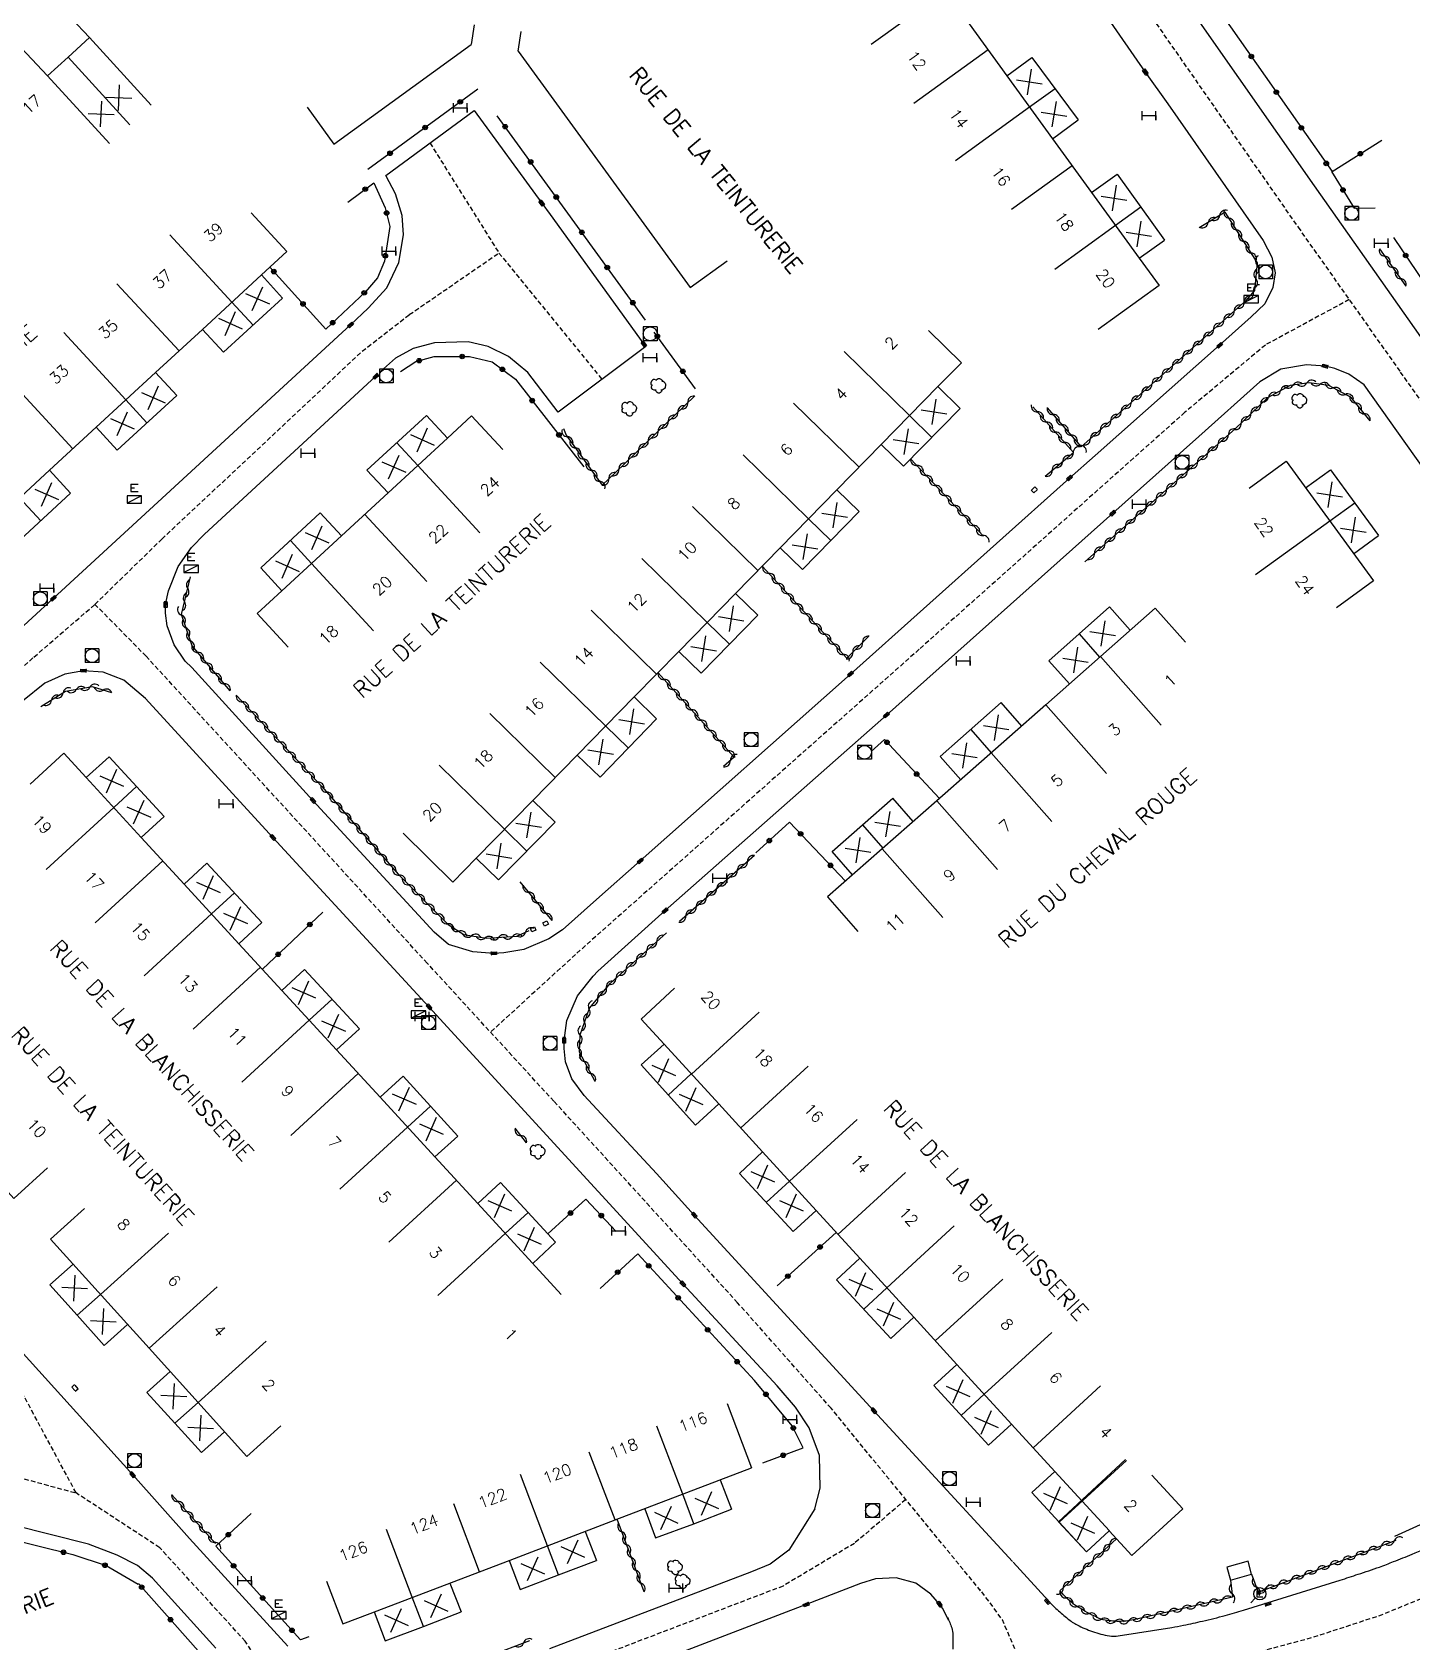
# Model space of a CAD drawing. Header units: millimetres. Extents: x 74999 to 76000, y 157000 to 158000.
# Drawn here: x 75108.5 to 75259.1, y 157569.7 to 157745.5 of the extents above; entities that cross this region are included whole.
import ezdxf
from ezdxf.enums import TextEntityAlignment as Align

# ---------------------------------------------------------------- set-up
doc = ezdxf.new("R2010")
doc.units = ezdxf.units.MM
doc.linetypes.add('DASHED', pattern=[0.75, 0.5, -0.25])
doc.layers.get('0').update_dxf_attribs({"linetype": 'CONTINUOUS'})
for name, color, linetype in [('w0001', 6, 'DASHED'), ('w0008', 7, 'CONTINUOUS'), ('W0100', 7, 'CONTINUOUS'), ('W0112', 1, 'DASHED'), ('W0300', 7, 'CONTINUOUS'), ('W0310', 3, 'CONTINUOUS'), ('W0322', 7, 'CONTINUOUS'), ('w0400', 7, 'CONTINUOUS'), ('w0420', 7, 'CONTINUOUS'), ('W0430', 7, 'CONTINUOUS'), ('W0471', 7, 'CONTINUOUS'), ('w0989', 7, 'CONTINUOUS'), ('W0991', 7, 'CONTINUOUS'), ('W1102', 7, 'CONTINUOUS'), ('W1474', 7, 'CONTINUOUS')]:
    doc.layers.add(name, color=color, linetype=linetype)
doc.styles.get("Standard").update_dxf_attribs({"font": 'romans.shx', "width": 0.85})

# ---------------------------------------------------------------- blocks, each defined once
blk = doc.blocks.new('T400')
for p, q in [((-0.15, 0.3), (0.15, 0.3)), ((-0.15, -0.25), (-0.15, 0.3)), ((-0.15, 0.15), (0.15, 0.15)), ((-0.15, 0), (0.15, 0)), ((0.15, 0.3), (0.15, -0.25)), ((-0.15, -0.15), (0.15, -0.15)), ((-0.15, -0.25), (-0.15, -0.3)), ((-0.15, -0.3), (0.15, -0.3)), ((0.15, -0.3), (0.15, -0.25))]:
    blk.add_line(p, q)
blk = doc.blocks.new('T471')
for p, q in [((-0.333334, 0.333334), (-0.333334, -0.333334)), ((-0.333334, 0.333334), (0.333334, 0.333334)), ((-0.333334, 0), (0, 0)), ((0.500001, 0.500001), (1.000002, 1.000002)), ((-0.500001, -0.500001), (-1.000002, -1.000002)), ((-0.333334, -0.333334), (0.333334, -0.333334))]:
    blk.add_line(p, q)
blk.add_ellipse((0, 0), major_axis=(0.471405, 0.471405), ratio=1, start_param=5.4977871438, end_param=11.780972451)
blk = doc.blocks.new('t310o')
at = {"color": 0, "linetype": 'Continuous'}
for centre, start, end in [((-0.5, 0.38), 216.8699, 323.1304), ((0.5, -0.37), 36.8699, 143.1303)]:
    blk.add_arc(centre, 0.625, start, end, dxfattribs=at)
blk = doc.blocks.new('t991o')
at = {"color": 0, "linetype": 'Continuous'}
for p, q in [((-1, 1), (1, -1)), ((-1, -1), (1, 1))]:
    blk.add_line(p, q, dxfattribs=at)
blk = doc.blocks.new('t322o')
at = {"color": 0, "linetype": 'Continuous'}
for radius in [0.25, 0.15]:
    blk.add_circle((0, 0), radius, dxfattribs=at)
blk = doc.blocks.new('T1474')
at = {"color": 0, "linetype": 'Continuous', "flags": 128}
for points in [[(-0.75, -0.5), (-0.75, 0.5)], [(-0.75, 0), (0.75, 0)], [(0.75, 0), (0.75, -0.5), (0.75, 0.5)]]:
    blk.add_lwpolyline(points, dxfattribs=at)
blk = doc.blocks.new('T300')
for p, q in [((-0.8, 0.51), (-0.86, 0.34)), ((-0.86, 0.34), (-0.86, 0.17)), ((-0.86, 0.17), (-0.74, 0.06)), ((-0.69, 0.63), (-0.8, 0.51)), ((-0.8, -0.06), (-0.74, 0.06)), ((-0.74, 0.06), (-0.69, 0.11)), ((-0.57, 0.69), (-0.69, 0.63)), ((-0.46, 0.69), (-0.57, 0.69)), ((-0.29, 0.63), (-0.46, 0.69)), ((-0.29, 0.63), (-0.17, 0.74)), ((-0.23, 0.57), (-0.29, 0.63)), ((-0.17, 0.74), (-0.06, 0.8)), ((-0.06, 0.8), (0.06, 0.8)), ((0.06, 0.8), (0.23, 0.74)), ((0.23, 0.74), (0.34, 0.63)), ((0.34, 0.63), (0.4, 0.51)), ((0.46, 0.46), (0.34, 0.46)), ((0.4, 0.51), (0.4, 0.46)), ((0.57, 0.4), (0.46, 0.46)), ((0.57, 0.4), (0.69, 0.29)), ((0.69, 0.29), (0.74, 0.17)), ((0.74, 0.06), (0.69, -0.17)), ((0.74, 0.17), (0.74, 0.06)), ((-0.8, -0.17), (-0.8, -0.06)), ((-0.8, -0.23), (-0.8, -0.17)), ((-0.74, -0.34), (-0.8, -0.23)), ((-0.69, -0.4), (-0.74, -0.34)), ((-0.51, -0.46), (-0.69, -0.4)), ((-0.4, -0.46), (-0.51, -0.46)), ((-0.4, -0.46), (-0.34, -0.46)), ((-0.34, -0.46), (-0.34, -0.4)), ((-0.34, -0.51), (-0.34, -0.46)), ((-0.29, -0.63), (-0.34, -0.51)), ((-0.17, -0.74), (-0.29, -0.63)), ((-0.06, -0.8), (-0.17, -0.74)), ((0.06, -0.8), (-0.06, -0.8)), ((0.17, -0.74), (0.06, -0.8)), ((0.23, -0.69), (0.17, -0.74)), ((0.29, -0.46), (0.23, -0.46)), ((0.29, -0.63), (0.23, -0.69)), ((0.46, -0.4), (0.29, -0.46)), ((0.34, -0.51), (0.29, -0.63)), ((0.34, -0.51), (0.34, -0.46)), ((0.57, -0.34), (0.46, -0.4)), ((0.63, -0.29), (0.57, -0.34)), ((0.69, -0.17), (0.63, -0.29))]:
    blk.add_line(p, q)
blk = doc.blocks.new('T420')
for p, q in [((0.75, 0.75), (-0.75, 0.75)), ((-0.75, 0.75), (-0.75, -0.75)), ((0.75, 0.75), (0.75, -0.75)), ((0.75, -0.75), (-0.75, -0.75))]:
    blk.add_line(p, q)
blk.add_ellipse((0, 0), major_axis=(-0.53, 0.53), ratio=1, start_param=3.926991, end_param=10.210176)
blk = doc.blocks.new('T430')
at = {"flags": 128}
for points in [[(-0.4, 2.1), (0.4, 2.1)], [(-0.4, 2.1), (-0.4, 1.3)], [(0.8, 0.8), (-0.8, 0.8)], [(-0.8, 0.8), (-0.8, 0)], [(0.8, 0.8), (-0.8, 0)], [(-0.8, 0), (0.8, 0)], [(-0.4, 1.7), (0, 1.7)], [(-0.4, 1.3), (0.4, 1.3)], [(0.8, 0), (0.8, 0.8)]]:
    blk.add_lwpolyline(points, dxfattribs=at)

msp = doc.modelspace()

# ---------------------------------------------------------------- linework, layer by layer
at = {"layer": 'w0001'}
for points in [[(75112.91, 157942.33), (75145.4, 157884.26), (75165.49, 157848.43), (75176.48, 157828.16), (75186.37, 157810.92), (75207.93, 157779.93), (75228.21, 157750.79), (75246.71, 157724.23), (75257.88, 157708.41), (75281.5, 157675.06), (75312.79, 157630.66)], [(75140.74, 157556.83), (75134.77, 157565.02), (75131.72, 157569.77), (75122.38, 157579.98), (75113.25, 157585.96), (75107.59, 157596.48), (75093.15, 157612.41), (75076.58, 157625.47), (75071.18, 157632.78), (75057.89, 157647.84), (75039.26, 157682.31), (75029.1, 157704.36), (75015.58, 157729.8), (75011.34, 157736.58)], [(75151.9, 157733.43), (75159.43, 157721.41), (75170.69, 157707.61)], [(75064.54, 157640.31), (75074.48, 157645.88), (75086.36, 157657.34), (75108.65, 157677.27), (75115.31, 157683.03), (75122.62, 157690.16), (75144.5, 157710.68), (75149.64, 157714.68), (75159.43, 157721.41)], [(75252.29, 157716.32), (75243.14, 157711.36), (75234.36, 157704.01), (75205.33, 157678.12), (75167.8, 157644.79), (75158.51, 157636.29)], [(75212.04, 157575.27), (75195.7, 157595.22), (75185.5, 157606.74), (75165.43, 157628.75), (75151.6, 157643.83), (75120.9, 157677.36), (75115.31, 157683.03)], [(75076.58, 157625.47), (75086.32, 157607.13), (75100.33, 157589.46), (75113.25, 157585.96)], [(75203.87, 157585.24), (75198.26, 157580.45), (75190.46, 157575.79), (75153.56, 157561.68), (75127.92, 157551.98), (75119.6, 157548.65)]]:
    msp.add_lwpolyline(points, dxfattribs=at)
at = {"layer": 'w0001', "flags": 128}
for points in [[(75081.79, 157497.1), (75093.64, 157507.83), (75103.24, 157514.93), (75122.35, 157525.91), (75143.15, 157534.35), (75205.29, 157558.22), (75234.9, 157566.59), (75248.37, 157570.21), (75255.82, 157572.64), (75266.51, 157577.06), (75277.52, 157582.56), (75284.32, 157586.71), (75300.9, 157598.63), (75310.18, 157605.59), (75323.13, 157615.63), (75317.74, 157623.59), (75312.79, 157630.66)], [(75218.76, 157562.03), (75214.42, 157572.1), (75212, 157575.4)]]:
    msp.add_lwpolyline(points, dxfattribs=at)
at = {"layer": 'w0008'}
for p, q in [((75170.25, 157642.95), (75177.58, 157649.57)), ((75193.94, 157584.24), (75194.53, 157586.5))]:
    msp.add_line(p, q, dxfattribs=at)
for points in [[(75116.69, 157944.16), (75118.16, 157941.51), (75131.21, 157918.28), (75146.01, 157891.83), (75160.51, 157865.9), (75183.57, 157824.8), (75187.28, 157818.17), (75191.18, 157811.44), (75194.54, 157806.08), (75195.87, 157804.14), (75213.41, 157779.04), (75223.91, 157763.93), (75236.22, 157746.25), (75248.47, 157728.73), (75268.51, 157700.3), (75276.59, 157688.99), (75294.82, 157663.22), (75316.15, 157632.85)], [(75212.52, 157766.4), (75230.03, 157741.18), (75232.5, 157737.7), (75242.89, 157722.79), (75243.86, 157720.95), (75244.21, 157719.26), (75243.96, 157717.66), (75243.1, 157715.84), (75241.6, 157714.44), (75238.15, 157711.34), (75224.56, 157699.29), (75221.75, 157696.82), (75197.82, 157675.42), (75174.87, 157655), (75170.1, 157650.78), (75166.38, 157647.48), (75164.89, 157646.48), (75162.15, 157645.32), (75159.98, 157644.95), (75158.86, 157644.9), (75156.58, 157645.06), (75153.94, 157645.86), (75152.37, 157647.22), (75139.12, 157661.61), (75125.9, 157676.13), (75125.15, 157676.84), (75123.95, 157678.6), (75123.2, 157680.7), (75123.03, 157682.05), (75123.03, 157683), (75123.34, 157684.51), (75124.4, 157687.17), (75125.86, 157689.25), (75127.26, 157690.7), (75146, 157707.95)], [(75099.24, 157673.11), (75110.76, 157683.68), (75143.23, 157713.55), (75145.14, 157715.37), (75147.17, 157717.61), (75148.49, 157720.38), (75148.99, 157723.38), (75148.88, 157725.5), (75148.14, 157727.87), (75147.08, 157729.89), (75156.73, 157736.98), (75164.1, 157726.86), (75165.01, 157725.6), (75175.26, 157711.46), (75175.47, 157711.19), (75165.9, 157704.04), (75162.57, 157708.36), (75160.48, 157710.11), (75158.26, 157711.21), (75156.06, 157711.69), (75152.38, 157711.61), (75150.08, 157710.98), (75148.12, 157709.91), (75146.5, 157708.48)], [(75309.42, 157628.46), (75300.43, 157641.22), (75287.95, 157658.89), (75269.72, 157684.75), (75253.95, 157707), (75252.27, 157708.18), (75250.74, 157708.78), (75249.69, 157709.04), (75247.64, 157709.21), (75244.84, 157708.72), (75242.53, 157707.34), (75235.86, 157701.35), (75227.82, 157694.2), (75226.48, 157692.99), (75201.75, 157670.93), (75177.58, 157649.57)], [(75194.53, 157586.5), (75194.46, 157590.05), (75193.32, 157593.07), (75191.81, 157595.32), (75189.81, 157597.66), (75179.52, 157608.81), (75151.79, 157639.05), (75134.74, 157657.57), (75120.82, 157672.76), (75118.45, 157674.75), (75116.21, 157675.63), (75114.07, 157675.78), (75112.03, 157675.39), (75109.82, 157674.42), (75107.38, 157672.45), (75089.6, 157656.04)], [(75136.38, 157569.21), (75125.64, 157581), (75119.44, 157587.95), (75101.27, 157607.99), (75081.21, 157630.18), (75079.86, 157631.68), (75077.69, 157634.41), (75076.45, 157637.27), (75076.28, 157641.19), (75076.88, 157643.32), (75077.88, 157645.1), (75078.9, 157646.16), (75079.35, 157646.56)], [(75215.53, 157578.46), (75200.39, 157594.94), (75180.77, 157616.31), (75176.63, 157620.85), (75168.73, 157629.39), (75167.4, 157631.2), (75166.69, 157633.07), (75166.57, 157634.52), (75166.56, 157635.4), (75166.85, 157637.57), (75168.03, 157640.28), (75169.71, 157642.4), (75170.25, 157642.95)], [(75193.94, 157584.24), (75191.08, 157579.72), (75189.06, 157578.18), (75187, 157577.35), (75164.96, 157568.93)], [(75128.5, 157569), (75121.58, 157576.64), (75119.95, 157578.03), (75117.74, 157579.17), (75114.61, 157580.35), (75106.37, 157582.44)], [(75208.55, 157572.07), (75208.55, 157572.1), (75207.87, 157573.36), (75207.55, 157573.82), (75206.59, 157574.92), (75204.95, 157576.1), (75202.8, 157576.67), (75200.57, 157576.59), (75198.92, 157576.06), (75193, 157573.76), (75166.7, 157563.69), (75135.42, 157551.67), (75131.2, 157550.14), (75120.49, 157546.06)]]:
    msp.add_lwpolyline(points, dxfattribs=at)
at = {"layer": 'w0008', "flags": 128}
for points in [[(75215.59, 157578.4), (75219.83, 157573.78, 0.023228), (75220.4, 157573.21, 0.012208), (75221.56, 157572.22, 0.052531), (75222.59, 157571.54, 0.035338), (75224.27, 157570.82, 0.041469), (75226.1, 157570.34, 0.081903), (75227.07, 157570.34), (75232.91, 157571.27, 0.010982), (75234.21, 157571.5, 0.006794), (75236.29, 157571.96, 0.008282), (75238.75, 157572.57, 0.009987), (75240.76, 157573.16), (75251.32, 157576.44, 0.005546), (75253.28, 157577.08, 0.004679), (75255.59, 157577.87, 0.007125), (75257.15, 157578.46, 0.005458), (75259.17, 157579.27, 0.00441), (75261.97, 157580.46, 0.007685)], [(75208.41, 157572.39, -0.040145), (75208.88, 157571.22, -0.063258), (75209.01, 157570.43, -0.027055), (75208.99, 157568.88, -0.04227)]]:
    msp.add_lwpolyline(points, format="xyb", dxfattribs=at)
at = {"layer": 'W0100'}
for p, q in [((75114.72, 157744.95), (75110.69, 157749.2)), ((75156.72, 157746.34), (75156.41, 157744.2)), ((75161.54, 157743.47), (75161.85, 157745.6)), ((75210.8, 157746.45), (75214.92, 157740.75)), ((75214.92, 157740.75), (75217.64, 157742.77)), ((75217.64, 157742.77), (75222.7, 157735.95)), ((75214.92, 157740.75), (75219.91, 157733.88)), ((75219.91, 157733.88), (75222.7, 157735.95)), ((75219.91, 157733.88), (75224.17, 157728.01)), ((75224.17, 157728.01), (75226.95, 157730.01)), ((75226.95, 157730.01), (75232.12, 157722.83)), ((75224.17, 157728.01), (75229.37, 157720.85)), ((75229.37, 157720.85), (75232.12, 157722.83)), ((75127.04, 157713.06), (75133.5, 157719.01)), ((75133.5, 157719.01), (75135.81, 157716.49)), ((75135.81, 157716.49), (75129.34, 157710.56)), ((75121.93, 157708.36), (75127.04, 157713.06)), ((75127.04, 157713.06), (75129.34, 157710.56)), ((75115.43, 157702.37), (75121.93, 157708.36)), ((75121.93, 157708.36), (75124.24, 157705.84)), ((75201.19, 157700.5), (75207.37, 157706.81)), ((75207.37, 157706.81), (75209.81, 157704.42)), ((75124.24, 157705.84), (75117.72, 157699.87)), ((75203.61, 157698.12), (75209.81, 157704.42)), ((75145.02, 157697.69), (75151.51, 157703.67)), ((75153.81, 157701.18), (75151.51, 157703.67)), ((75110.33, 157697.67), (75115.43, 157702.37)), ((75115.43, 157702.37), (75117.72, 157699.87)), ((75147.32, 157695.2), (75153.81, 157701.18)), ((75201.19, 157700.5), (75196.35, 157695.55)), ((75201.19, 157700.5), (75203.61, 157698.12)), ((75103.83, 157691.67), (75110.33, 157697.67)), ((75110.33, 157697.67), (75112.64, 157695.18)), ((75147.32, 157695.2), (75145.02, 157697.69)), ((75247.54, 157695.75), (75250.27, 157697.73)), ((75112.64, 157695.18), (75106.15, 157689.16)), ((75142.23, 157690.51), (75147.32, 157695.2)), ((75190.15, 157689.21), (75196.35, 157695.55)), ((75196.35, 157695.55), (75198.78, 157693.18)), ((75133.41, 157687.01), (75139.92, 157693.01)), ((75142.23, 157690.51), (75139.92, 157693.01)), ((75192.6, 157686.83), (75198.78, 157693.18)), ((75135.71, 157684.51), (75142.23, 157690.51)), ((75252.78, 157688.55), (75255.51, 157690.55)), ((75185.27, 157684.23), (75190.15, 157689.21)), ((75190.15, 157689.21), (75192.6, 157686.83)), ((75135.71, 157684.51), (75133.41, 157687.01)), ((75179.07, 157677.89), (75185.27, 157684.23)), ((75185.27, 157684.23), (75187.71, 157681.86)), ((75181.53, 157675.5), (75187.71, 157681.86)), ((75219.49, 157676.87), (75226.1, 157682.76)), ((75228.37, 157680.2), (75226.1, 157682.76)), ((75179.07, 157677.89), (75174.2, 157672.91)), ((75179.07, 157677.89), (75181.53, 157675.5)), ((75221.74, 157674.34), (75219.49, 157676.87)), ((75167.99, 157666.57), (75174.2, 157672.91)), ((75174.2, 157672.91), (75176.65, 157670.52)), ((75207.62, 157666.42), (75214.29, 157672.29)), ((75216.54, 157669.74), (75214.29, 157672.29)), ((75170.47, 157664.16), (75176.65, 157670.52)), ((75108.23, 157663.38), (75111.92, 157666.76)), ((75114.36, 157664.1), (75111.92, 157666.76)), ((75114.36, 157664.1), (75116.86, 157666.39)), ((75122.86, 157659.85), (75116.86, 157666.39)), ((75167.99, 157666.57), (75163.15, 157661.62)), ((75167.99, 157666.57), (75170.47, 157664.16)), ((75209.87, 157663.87), (75207.62, 157666.42)), ((75114.36, 157664.1), (75120.36, 157657.56)), ((75156.94, 157655.31), (75163.15, 157661.62)), ((75163.15, 157661.62), (75165.58, 157659.23)), ((75195.81, 157656.03), (75202.45, 157661.84)), ((75204.68, 157659.3), (75202.45, 157661.84)), ((75120.36, 157657.56), (75122.86, 157659.85)), ((75165.58, 157659.23), (75159.38, 157652.92)), ((75125.05, 157652.46), (75120.36, 157657.56)), ((75156.94, 157655.32), (75159.38, 157652.92)), ((75198.06, 157653.47), (75195.81, 157656.03)), ((75125.05, 157652.46), (75127.53, 157654.76)), ((75127.53, 157654.76), (75133.54, 157648.29)), ((75125.05, 157652.46), (75131.03, 157645.96)), ((75131.03, 157645.96), (75133.54, 157648.29)), ((75135.73, 157640.84), (75131.03, 157645.96)), ((75135.73, 157640.84), (75138.21, 157643.13)), ((75138.21, 157643.13), (75144.19, 157636.65)), ((75178.62, 157641.12), (75174.95, 157637.72)), ((75135.73, 157640.84), (75141.7, 157634.35)), ((75177.47, 157634.99), (75174.95, 157637.72)), ((75141.7, 157634.35), (75144.19, 157636.65)), ((75146.45, 157629.18), (75141.7, 157634.35)), ((75177.47, 157634.99), (75174.96, 157632.72)), ((75177.47, 157634.99), (75183.45, 157628.45)), ((75180.89, 157626.14), (75174.96, 157632.72)), ((75146.45, 157629.18), (75148.96, 157631.48)), ((75154.93, 157624.95), (75148.96, 157631.48)), ((75146.45, 157629.18), (75152.44, 157622.66)), ((75183.45, 157628.45), (75180.89, 157626.14)), ((75188.23, 157623.21), (75183.45, 157628.45)), ((75152.44, 157622.66), (75154.93, 157624.95)), ((75157.12, 157617.57), (75152.44, 157622.66)), ((75188.23, 157623.21), (75185.69, 157620.87)), ((75188.23, 157623.21), (75194.07, 157616.83)), ((75191.56, 157614.51), (75185.69, 157620.87)), ((75157.12, 157617.57), (75159.6, 157619.86)), ((75159.6, 157619.86), (75165.62, 157613.34)), ((75166.23, 157607.65), (75157.12, 157617.57)), ((75194.07, 157616.83), (75191.56, 157614.51)), ((75198.85, 157611.6), (75194.07, 157616.83)), ((75163.12, 157611.04), (75165.62, 157613.34)), ((75198.85, 157611.6), (75196.31, 157609.25)), ((75198.85, 157611.6), (75204.73, 157605.17)), ((75112.92, 157610.96), (75110.39, 157608.68)), ((75202.23, 157602.85), (75196.31, 157609.25)), ((75118.88, 157604.37), (75116.33, 157602.08)), ((75204.73, 157605.17), (75202.23, 157602.85)), ((75204.73, 157605.17), (75209.45, 157600)), ((75123.51, 157599.23), (75120.99, 157596.95)), ((75209.45, 157600), (75206.93, 157597.68)), ((75209.45, 157600), (75215.4, 157593.49)), ((75212.9, 157591.18), (75206.93, 157597.68)), ((75184.37, 157595.72), (75187.02, 157588.7)), ((75129.46, 157592.64), (75126.93, 157590.37)), ((75215.4, 157593.49), (75212.9, 157591.18)), ((75215.4, 157593.49), (75220.13, 157588.32)), ((75172.12, 157583.01), (75187.02, 157588.7)), ((75183.58, 157587.38), (75184.83, 157584.2)), ((75220.13, 157588.32), (75217.62, 157586.01)), ((75226.1, 157581.82), (75220.13, 157588.32)), ((75223.59, 157579.52), (75217.62, 157586.01)), ((75175.36, 157584.24), (75176.53, 157581.05)), ((75168.86, 157581.76), (75170.07, 157578.58)), ((75160.55, 157578.58), (75161.75, 157575.42)), ((75154.08, 157576.12), (75155.29, 157572.96)), ((75145.79, 157572.96), (75147, 157569.79))]:
    msp.add_line(p, q, dxfattribs=at)
for points in [[(75096.64, 157736.29), (75101.32, 157740.71), (75106.13, 157745.01), (75110.14, 157740.75), (75112.38, 157742.79), (75114.72, 157744.95)], [(75138.47, 157737.34), (75141.41, 157733.3), (75156.41, 157744.2)], [(75161.54, 157743.47), (75180.31, 157717.63), (75184.36, 157720.57)], [(75133.5, 157719.01), (75136.26, 157721.56), (75132.36, 157725.79)], [(75229.37, 157720.85), (75231.54, 157717.86), (75224.87, 157713.04)], [(75206.36, 157712.93), (75209.94, 157709.43), (75207.37, 157706.81)], [(75153.81, 157701.18), (75156.45, 157703.62), (75159.84, 157699.95)], [(75241.37, 157695.72), (75245.42, 157698.67), (75254.94, 157685.59), (75250.9, 157682.65)], [(75250.27, 157697.73), (75252.92, 157694.09), (75255.51, 157690.55)], [(75136.41, 157678.35), (75133.02, 157682.03), (75135.71, 157684.51)], [(75234.43, 157678.89), (75231.12, 157682.63), (75219.16, 157672.05), (75207.26, 157661.57), (75195.32, 157651.07), (75198.63, 157647.31)], [(75156.94, 157655.32), (75154.4, 157652.69), (75148.98, 157658.04)], [(75110.14, 157621.49), (75106.44, 157618.13), (75103.87, 157620.96), (75095.66, 157630.05), (75084.98, 157641.85), (75088.68, 157645.21)], [(75135.6, 157593.3), (75131.88, 157589.95), (75121.22, 157601.78), (75110.46, 157613.68), (75114.17, 157617.03)], [(75116.33, 157602.08), (75113.37, 157605.37), (75110.39, 157608.68)], [(75126.93, 157590.37), (75124.05, 157593.58), (75120.99, 157596.95)], [(75176.53, 157581.05), (75180.71, 157582.59), (75184.83, 157584.2)], [(75140.59, 157576.33), (75142.38, 157571.66), (75145.35, 157572.8), (75157.32, 157577.36), (75160.67, 157578.62), (75172.12, 157583.01)], [(75161.75, 157575.42), (75165.94, 157577.01), (75170.07, 157578.58)], [(75147, 157569.79), (75151.18, 157571.38), (75155.29, 157572.96)]]:
    msp.add_lwpolyline(points, dxfattribs=at)
at = {"layer": 'W0100', "flags": 128}
msp.add_lwpolyline([(75230.75, 157587.92), (75234.13, 157584.24), (75228.57, 157579.14), (75226.09, 157581.83), (75223.59, 157579.52), (75220.54, 157582.82)], dxfattribs=at)
msp.add_lwpolyline([(75238.92, 157577.86), (75239.32, 157576.45), (75241.64, 157577.1), (75241.25, 157578.52)], close=True, dxfattribs=at)
at = {"layer": 'W0112'}
for p, q in [((75218.24, 157695.57), (75217.97, 157695.86)), ((75217.84, 157695.2), (75218.24, 157695.57)), ((75164.41, 157647.89), (75164.24, 157648.25)), ((75163.03, 157647.24), (75162.87, 157647.61)), ((75163.47, 157647.43), (75163.03, 157647.24)), ((75164.84, 157648.1), (75164.41, 157647.89)), ((75112.77, 157597.52), (75113.16, 157597.08)), ((75113.16, 157597.08), (75113.46, 157597.34))]:
    msp.add_line(p, q, dxfattribs=at)
for points in [[(75217.97, 157695.86), (75217.57, 157695.49), (75217.84, 157695.2)], [(75164.24, 157648.25), (75164.67, 157648.46), (75164.84, 157648.1)], [(75162.87, 157647.61), (75163.31, 157647.8), (75163.47, 157647.43)], [(75113.46, 157597.34), (75113.07, 157597.79), (75112.77, 157597.52)]]:
    msp.add_lwpolyline(points, dxfattribs=at)
at = {"layer": 'W0310'}
for p, q in [((75255.6, 157721.87), (75258.48, 157717.78)), ((75243.36, 157705.6), (75239.84, 157702.19)), ((75239.84, 157702.19), (75223.42, 157687.68)), ((75204.4, 157698.92), (75212.34, 157690.47)), ((75187.33, 157655.59), (75179.15, 157648.38)), ((75165.24, 157648.51), (75161.76, 157652.73)), ((75162.45, 157624.21), (75161.19, 157625.8)), ((75123.7, 157585.77), (75128.47, 157580.44)), ((75175.3, 157575.16), (75172.34, 157583.09)), ((75158.39, 157568.17), (75162.79, 157569.84))]:
    msp.add_line(p, q, dxfattribs=at)
for points in [[(75219.31, 157704.51), (75223.04, 157700.23), (75241.09, 157716.26), (75241.98, 157717.33), (75242.27, 157720.35), (75238.75, 157725.88), (75235.92, 157724.15)], [(75254.58, 157703.08), (75252.52, 157705.62), (75250.07, 157706.95), (75247.91, 157707.24), (75245.86, 157706.94), (75243.36, 157705.6)], [(75166.5, 157702.23), (75166.77, 157701.52), (75170.71, 157696.05), (75172.17, 157697.42), (75180.82, 157705.8)], [(75219.1, 157697.02), (75222.2, 157699.62), (75217.75, 157704.61)], [(75199.85, 157679.54), (75197.43, 157677.14), (75188.19, 157687.21)], [(75130.09, 157673.58), (75125.94, 157678.48), (75124.75, 157681.93), (75125.76, 157686.05)], [(75176.8, 157675.57), (75185.13, 157666.34), (75183.97, 157665.31)], [(75117.14, 157673.37), (75115.04, 157674.03), (75112.09, 157673.52), (75109.4, 157671.84)], [(75130.74, 157673.1), (75140.07, 157663.15), (75148.43, 157653.54), (75153.89, 157648.06), (75155.59, 157646.98), (75158.04, 157646.56), (75161.39, 157646.77), (75162.75, 157647.4)], [(75169.95, 157630.9), (75168.23, 157634.1), (75168.3, 157636), (75169.34, 157638.91), (75171.63, 157641.66), (75177.73, 157647.13)]]:
    msp.add_lwpolyline(points, dxfattribs=at)
at = {"layer": 'W0310', "flags": 128}
msp.add_lwpolyline([(75239.32, 157576.45), (75239.55, 157574.58), (75228.92, 157572.13, -0.051754), (75227.34, 157571.93, -0.049112), (75225.66, 157572.06, -0.06874), (75224.78, 157572.35, -0.025971), (75222.64, 157573.53, -0.044319), (75221.79, 157574.16, -0.030567), (75220.71, 157575.25), (75226.89, 157580.96)], format="xyb", dxfattribs=at)
msp.add_lwpolyline([(75241.64, 157577.1), (75242.34, 157575.12), (75257.43, 157580.79)], dxfattribs=at)
at = {"layer": 'W0322'}
for p, q in [((75157.13, 157739.32), (75145.12, 157730.54)), ((75175.45, 157714.06), (75159.25, 157736.4)), ((75180.91, 157706.56), (75176.4, 157712.78)), ((75133.59, 157643.17), (75140.18, 157649.39)), ((75196.27, 157614.42), (75189.82, 157608.58))]:
    msp.add_line(p, q, dxfattribs=at)
for points in [[(75191.48, 157815.04), (75214.17, 157782.15), (75225.38, 157766.01), (75250.42, 157730.3), (75255.85, 157733.75)], [(75142.93, 157726.96), (75145.76, 157729.08), (75147.02, 157726.36), (75147.5, 157724.32), (75146.93, 157720.52), (75146.15, 157718.68), (75144.84, 157717.18), (75140.51, 157713.09), (75134.42, 157719.86)], [(75250.37, 157730.31), (75252.84, 157726.32), (75255.14, 157726.36)], [(75257.14, 157723.1), (75261.41, 157716.81), (75290.26, 157674.81), (75293.71, 157675.64)], [(75148.68, 157708.46), (75150.36, 157709.55), (75152.35, 157710.11), (75156.2, 157710.11), (75158.71, 157709.53), (75161.24, 157707.63), (75168.71, 157698.04)], [(75200.09, 157666.95), (75201.53, 157668.27), (75207.55, 157661.82)], [(75197.27, 157652.78), (75191.18, 157659.23), (75187.48, 157655.89)], [(75172.22, 157614.51), (75168.94, 157618.07), (75164.77, 157614.28)], [(75188.25, 157589.25), (75192.67, 157590.9), (75191.47, 157593.29), (75187.33, 157598.24), (75174.59, 157612.08), (75170.49, 157608.31)], [(75138.68, 157570.23), (75137.75, 157569.92), (75128.51, 157580.14), (75132.38, 157583.71)], [(75104.96, 157581.22), (75112.91, 157579.22), (75116.52, 157578.02), (75120.04, 157576.01), (75120.07, 157576.06), (75127.99, 157567.12), (75128.97, 157565.06), (75129.32, 157563.38), (75129.32, 157561.55), (75128.88, 157559.75), (75127.95, 157557.95), (75124.7, 157555.21), (75123.11, 157559.82)]]:
    msp.add_lwpolyline(points, dxfattribs=at)
at = {"layer": 'W0322', "flags": 128}
msp.add_lwpolyline([(75300.14, 157607.51), (75296.75, 157605), (75278.45, 157591.84), (75269.51, 157586.79), (75257.24, 157581.2)], dxfattribs=at)
at = {"layer": 'W1102'}
for p, q in [((75208.2, 157750.03), (75200.1, 157744.17)), ((75114.72, 157744.95), (75121.46, 157737.57)), ((75212.86, 157743.6), (75204.76, 157737.73)), ((75112.38, 157742.79), (75119.12, 157735.41)), ((75110.14, 157740.75), (75116.88, 157733.36)), ((75220.17, 157739.36), (75217.39, 157737.35)), ((75217.39, 157737.35), (75209.29, 157731.48)), ((75222.04, 157730.95), (75215.43, 157726.16)), ((75229.53, 157726.42), (75226.78, 157724.42)), ((75226.78, 157724.42), (75220.14, 157719.61)), ((75123.5, 157723.39), (75130.27, 157716.03)), ((75117.71, 157718.06), (75124.49, 157710.71)), ((75130.27, 157716.04), (75132.58, 157713.53)), ((75111.91, 157712.72), (75118.68, 157705.36)), ((75197.13, 157710.65), (75204.28, 157703.65)), ((75106.11, 157707.37), (75112.88, 157700.02)), ((75118.68, 157705.36), (75120.98, 157702.85)), ((75191.62, 157705.02), (75198.77, 157698.02)), ((75204.28, 157703.65), (75206.71, 157701.27)), ((75148.27, 157700.68), (75150.56, 157698.19)), ((75186.1, 157699.38), (75193.25, 157692.38)), ((75150.56, 157698.19), (75157.34, 157690.84)), ((75107.08, 157694.67), (75109.4, 157692.17)), ((75252.92, 157694.09), (75250.19, 157692.11)), ((75144.78, 157692.86), (75151.56, 157685.51)), ((75180.57, 157693.72), (75187.71, 157686.72)), ((75193.25, 157692.38), (75195.69, 157690.01)), ((75250.18, 157692.13), (75242.08, 157686.26)), ((75136.66, 157690.01), (75138.97, 157687.51)), ((75138.97, 157687.51), (75145.74, 157680.15)), ((75175.03, 157688.05), (75182.17, 157681.06)), ((75169.49, 157682.39), (75176.63, 157675.4)), ((75182.17, 157681.06), (75184.62, 157678.68)), ((75222.79, 157679.81), (75225.04, 157677.26)), ((75163.95, 157676.73), (75171.1, 157669.74)), ((75225.14, 157677.34), (75231.75, 157669.84)), ((75158.43, 157671.09), (75165.57, 157664.1)), ((75219.16, 157672.05), (75225.79, 157664.56)), ((75171.1, 157669.74), (75173.56, 157667.34)), ((75210.96, 157669.35), (75213.21, 157666.8)), ((75213.21, 157666.81), (75219.82, 157659.31)), ((75152.9, 157665.46), (75160.05, 157658.47)), ((75117.36, 157660.83), (75119.86, 157663.12)), ((75109.99, 157654.07), (75117.36, 157660.83)), ((75207.26, 157661.57), (75213.87, 157654.07)), ((75199.13, 157658.93), (75201.37, 157656.39)), ((75160.05, 157658.47), (75162.48, 157656.08)), ((75201.29, 157656.32), (75207.9, 157648.81)), ((75115.34, 157648.25), (75122.71, 157655.01)), ((75128.04, 157649.21), (75130.54, 157651.53)), ((75120.67, 157642.44), (75128.04, 157649.21)), ((75126.02, 157636.63), (75133.38, 157643.4)), ((75138.71, 157637.59), (75141.2, 157639.89)), ((75131.35, 157630.83), (75138.71, 157637.59)), ((75187.84, 157638.47), (75180.46, 157631.72)), ((75193.22, 157632.58), (75185.84, 157625.83)), ((75136.71, 157625), (75144.07, 157631.77)), ((75180.44, 157631.74), (75177.92, 157629.43)), ((75149.44, 157625.92), (75151.95, 157628.21)), ((75142.07, 157619.16), (75149.44, 157625.92)), ((75198.54, 157626.75), (75191.16, 157620.01)), ((75147.41, 157613.35), (75154.78, 157620.12)), ((75191.16, 157620.01), (75188.63, 157617.69)), ((75203.84, 157620.96), (75196.46, 157614.21)), ((75160.12, 157614.31), (75162.61, 157616.6)), ((75209.17, 157615.13), (75201.79, 157608.38)), ((75115.91, 157607.65), (75123.33, 157614.35)), ((75152.75, 157607.54), (75160.12, 157614.31)), ((75121.22, 157601.78), (75128.65, 157608.48)), ((75201.8, 157608.37), (75199.27, 157606.05)), ((75214.47, 157609.33), (75207.09, 157602.58)), ((75113.37, 157605.37), (75115.91, 157607.65)), ((75126.57, 157595.84), (75134, 157602.54)), ((75219.81, 157603.49), (75212.43, 157596.74)), ((75225.15, 157597.65), (75217.77, 157590.9)), ((75124.05, 157593.58), (75126.57, 157595.84)), ((75212.43, 157596.74), (75209.91, 157594.43)), ((75179.52, 157585.83), (75176.69, 157593.24)), ((75172.12, 157583.01), (75169.29, 157590.4)), ((75227.99, 157589.51), (75220.61, 157582.76)), ((75164.74, 157580.18), (75161.77, 157587.96)), ((75180.71, 157582.59), (75179.52, 157585.83)), ((75157.32, 157577.36), (75154.49, 157584.76)), ((75149.97, 157574.56), (75147.16, 157581.95)), ((75165.94, 157577.01), (75164.74, 157580.18)), ((75151.18, 157571.38), (75149.97, 157574.56))]:
    msp.add_line(p, q, dxfattribs=at)
at = {"layer": 'W1102', "flags": 128}
msp.add_lwpolyline([(75220.54, 157582.82), (75227.88, 157589.61)], dxfattribs=at)

# ---------------------------------------------------------------- block references
at = {"layer": 'W0300'}
for p in [(75176.9, 157706.9), (75173.7, 157704.38), (75246.91, 157705.26), (75163.72, 157623.23), (75178.71, 157577.83), (75179.54, 157576.29)]:
    msp.add_blockref('T300', p, dxfattribs=at)
at = {"layer": 'W0310'}
for p, rotation in [((75236.88, 157724.73), 211.4606790519545), ((75238.15, 157725.52), 211.4606790519545), ((75239.18, 157725.21), 122.4510157615936), ((75239.99, 157723.94), 122.4510157615936), ((75240.79, 157722.68), 122.4510157615936), ((75241.6, 157721.41), 122.4510157615936), ((75256.18, 157721.06), 305.1455472450176), ((75242.25, 157720.11), 84.50152625158657), ((75257.04, 157719.83), 305.1455472450176), ((75242.1, 157718.62), 84.50152625158657), ((75257.9, 157718.6), 305.1455472450176), ((75240.85, 157716.05), 41.59873073835865), ((75241.85, 157717.17), 50.30039588155604), ((75239.73, 157715.05), 41.59873073835865), ((75237.49, 157713.06), 41.59873073835865), ((75238.61, 157714.06), 41.59873073835865), ((75235.24, 157711.07), 41.59873073835865), ((75236.37, 157712.07), 41.59873073835865), ((75233, 157709.08), 41.59873073835865), ((75234.12, 157710.08), 41.59873073835865), ((75230.76, 157707.09), 41.59873073835865), ((75231.88, 157708.08), 41.59873073835865), ((75229.64, 157706.09), 41.59873073835865), ((75243.49, 157705.67), 208.2435090483596), ((75244.81, 157706.38), 208.2435090483596), ((75246.17, 157706.98), 188.3883775128537), ((75247.65, 157707.2), 188.3883775128537), ((75249.14, 157707.08), 172.4174338442381), ((75250.56, 157706.68), 151.3797241224711), ((75251.88, 157705.97), 151.3797241224711), ((75178.98, 157704.02), 44.11194436774558), ((75180.06, 157705.07), 44.11194436774558), ((75218.24, 157704.07), 131.6711174970071), ((75219.97, 157703.76), 311.0567413224322), ((75227.39, 157704.1), 41.59873073835865), ((75228.51, 157705.1), 41.59873073835865), ((75241.56, 157703.86), 224.0494910189494), ((75242.64, 157704.9), 224.0494910189494), ((75253.01, 157705.02), 129.0836994750409), ((75253.95, 157703.85), 129.0836994750409), ((75176.83, 157701.93), 44.11194436774558), ((75177.91, 157702.98), 44.11194436774558), ((75219.24, 157702.95), 131.6711174970071), ((75220.23, 157701.83), 131.6711174970071), ((75220.95, 157702.63), 311.0567413224322), ((75225.15, 157702.11), 41.59873073835865), ((75226.27, 157703.1), 41.59873073835865), ((75240.49, 157702.82), 224.0494910189494), ((75166.91, 157701.33), 305.7963168502096), ((75167.78, 157700.11), 305.7963168502096), ((75175.75, 157700.89), 44.11194436774558), ((75221.23, 157700.71), 131.6711174970071), ((75221.94, 157701.5), 311.0567413224322), ((75222.92, 157700.37), 311.0567413224322), ((75224.03, 157701.11), 41.59873073835865), ((75237.96, 157700.53), 221.4806121629763), ((75239.09, 157701.53), 221.4806121629763), ((75168.66, 157698.89), 305.7963168502096), ((75173.6, 157698.8), 44.11194436774558), ((75174.68, 157699.85), 44.11194436774558), ((75221.01, 157698.63), 40.01764209464781), ((75222.16, 157699.59), 40.01764209464781), ((75235.72, 157698.55), 221.4806121629763), ((75236.84, 157699.54), 221.4806121629763), ((75169.54, 157697.68), 305.7963168502096), ((75170.42, 157696.46), 305.7963168502096), ((75171.43, 157696.73), 43.27784977144378), ((75172.52, 157697.76), 44.11194436774558), ((75205.09, 157698.19), 313.2138607389266), ((75206.11, 157697.1), 313.2138607389266), ((75219.86, 157697.66), 40.01764209464781), ((75233.47, 157696.56), 221.4806121629763), ((75234.59, 157697.55), 221.4806121629763), ((75207.14, 157696), 313.2138607389266), ((75208.17, 157694.91), 313.2138607389266), ((75232.35, 157695.56), 221.4806121629763), ((75209.19, 157693.82), 313.2138607389266), ((75230.1, 157693.58), 221.4806121629763), ((75231.22, 157694.57), 221.4806121629763), ((75210.22, 157692.72), 313.2138607389266), ((75211.25, 157691.63), 313.2138607389266), ((75227.85, 157691.59), 221.4806121629763), ((75228.97, 157692.58), 221.4806121629763), ((75212.27, 157690.54), 313.2138607389266), ((75225.6, 157689.6), 221.4806121629763), ((75226.73, 157690.6), 221.4806121629763), ((75224.48, 157688.61), 221.4806121629763), ((75188.92, 157686.42), 132.5068413588059), ((75125.44, 157684.77), 76.1869411721888), ((75189.94, 157685.31), 132.5068413588059), ((75190.95, 157684.2), 132.5068413588059), ((75125.09, 157683.32), 76.1869411721888), ((75191.96, 157683.1), 132.5068413588059), ((75124.77, 157681.86), 109.1134779286576), ((75192.98, 157681.99), 132.5068413588059), ((75193.99, 157680.89), 132.5068413588059), ((75125.26, 157680.45), 109.1134779286576), ((75125.75, 157679.03), 109.1134779286576), ((75195.01, 157679.78), 132.5068413588059), ((75126.54, 157677.78), 130.2846135763007), ((75196.02, 157678.67), 132.5068413588059), ((75197.03, 157677.57), 132.5068413588059), ((75198.07, 157677.78), 224.8930300421186), ((75199.14, 157678.84), 224.8930300421186), ((75127.51, 157676.63), 130.2846135763007), ((75128.48, 157675.49), 130.2846135763007), ((75129.45, 157674.35), 130.2846135763007), ((75177.47, 157674.83), 312.0554325613601), ((75178.48, 157673.72), 312.0554325613601), ((75110.56, 157672.56), 211.8654755129105), ((75111.83, 157673.36), 211.8654755129105), ((75113.27, 157673.72), 189.8749841713631), ((75114.75, 157673.98), 189.8749841713631), ((75116.19, 157673.67), 162.6428716949272), ((75131.42, 157672.37), 313.1457231889933), ((75179.48, 157672.6), 312.0554325613601), ((75132.45, 157671.27), 313.1457231889933), ((75133.48, 157670.18), 313.1457231889933), ((75180.49, 157671.49), 312.0554325613601), ((75181.49, 157670.38), 312.0554325613601), ((75134.5, 157669.08), 313.1457231889933), ((75182.5, 157669.26), 312.0554325613601), ((75135.53, 157667.99), 313.1457231889933), ((75136.55, 157666.89), 313.1457231889933), ((75183.5, 157668.15), 312.0554325613601), ((75184.51, 157667.03), 312.0554325613601), ((75137.58, 157665.8), 313.1457231889933), ((75184.7, 157665.96), 221.5261669851603), ((75138.6, 157664.71), 313.1457231889933), ((75139.63, 157663.61), 313.1457231889933), ((75140.63, 157662.5), 311.0310146287146), ((75141.62, 157661.36), 311.0310146287146), ((75142.6, 157660.23), 311.0310146287146), ((75143.59, 157659.1), 311.0310146287146), ((75144.57, 157657.97), 311.0310146287146), ((75145.56, 157656.84), 311.0310146287146), ((75146.54, 157655.71), 311.0310146287146), ((75147.53, 157654.58), 311.0310146287146), ((75186.58, 157654.93), 221.4314679676057), ((75148.52, 157653.45), 314.8741641444667), ((75184.33, 157652.95), 221.4314679676057), ((75185.46, 157653.94), 221.4314679676057), ((75149.57, 157652.39), 314.8741641444667), ((75150.63, 157651.32), 314.8741641444667), ((75162.7, 157651.59), 129.4919044044624), ((75182.08, 157650.96), 221.4314679676057), ((75183.21, 157651.95), 221.4314679676057), ((75151.69, 157650.26), 314.8741641444667), ((75152.75, 157649.2), 314.8741641444667), ((75163.65, 157650.43), 129.4919044044624), ((75164.6, 157649.28), 129.4919044044624), ((75180.96, 157649.97), 221.4314679676057), ((75153.81, 157648.14), 314.8741641444667), ((75179.83, 157648.98), 221.4314679676057), ((75155.06, 157647.31), 327.6293627045087), ((75156.45, 157646.83), 350.3372696399456), ((75157.93, 157646.58), 350.3372696399456), ((75159.42, 157646.65), 3.621086980979576), ((75160.92, 157646.74), 3.621086980979576), ((75162.33, 157647.2), 24.70323011429396), ((75176.69, 157646.2), 41.91034604980611), ((75174.46, 157644.19), 41.91034604980611), ((75175.57, 157645.19), 41.91034604980611), ((75172.22, 157642.19), 41.91034604980611), ((75173.34, 157643.19), 41.91034604980611), ((75171.18, 157641.11), 50.17195106713079), ((75169.3, 157638.79), 70.41491373710066), ((75170.22, 157639.96), 50.17195106713079), ((75168.79, 157637.38), 70.41491373710066), ((75168.3, 157635.96), 87.71047764862499), ((75168.24, 157634.46), 87.71047764862499), ((75168.77, 157633.1), 118.312501429193), ((75169.48, 157631.78), 118.312501429193), ((75161.83, 157624.99), 128.2796265118191), ((75124.36, 157585.03), 311.8853978618872), ((75125.36, 157583.91), 311.8853978618872), ((75126.37, 157582.8), 311.8853978618872), ((75127.37, 157581.68), 311.8853978618872), ((75128.37, 157580.56), 311.8853978618872), ((75172.85, 157581.72), 110.5212270359705), ((75173.38, 157580.31), 110.5212270359705), ((75257.22, 157580.71), 20.58818510703982), ((75173.9, 157578.91), 110.5212270359705), ((75225.46, 157579.64), 42.7305681401478), ((75226.15, 157580.28), 42.7305681401478), ((75253.01, 157579.13), 20.58818510703982), ((75254.41, 157579.66), 20.58818510703982), ((75255.82, 157580.19), 20.58818510703982), ((75174.43, 157577.5), 110.5212270359705), ((75223.25, 157577.6), 42.7305681401478), ((75224.35, 157578.62), 42.7305681401478), ((75248.8, 157577.55), 20.58818510703982), ((75250.2, 157578.08), 20.58818510703982), ((75251.61, 157578.6), 20.58818510703982), ((75174.95, 157576.1), 110.5212270359705), ((75221.05, 157575.57), 42.7305681401478), ((75222.15, 157576.58), 42.7305681401478), ((75242.14, 157575.69), 289.2858491892652), ((75243.18, 157575.44), 20.58818510703982), ((75244.58, 157575.97), 20.58818510703982), ((75245.99, 157576.49), 20.58818510703982), ((75247.39, 157577.02), 20.58818510703982), ((75221.43, 157574.5), 135.8224301627519), ((75222.59, 157573.56), 147.6888839439154), ((75236.99, 157573.99), 193.0064879795813), ((75238.46, 157574.33), 193.0064879795813), ((75239.5, 157574.96), 277.1015653337444), ((75223.89, 157572.8), 151.7445835951141), ((75225.24, 157572.17), 162.640406632979), ((75229.69, 157572.31), 193.0064879795813), ((75231.15, 157572.64), 193.0064879795813), ((75232.61, 157572.98), 193.0064879795813), ((75234.07, 157573.32), 193.0064879795813), ((75235.53, 157573.66), 193.0064879795813), ((75226.72, 157571.94), 177.0562106280889), ((75228.22, 157572), 187.7206158798655), ((75162.13, 157569.59), 20.74818594442485)]:
    msp.add_blockref('t310o', p, dxfattribs=dict(at, rotation=rotation))
at = {"layer": 'W0322'}
for p, rotation in [((75241.61, 157742.87), 305.0451776578018), ((75155.21, 157737.92), 216.1883022222427), ((75244.34, 157738.98), 305.0451776578018), ((75151.38, 157735.12), 216.1883022222427), ((75160.11, 157735.21), 125.9344921938387), ((75247.07, 157735.09), 305.0451776578018), ((75147.54, 157732.31), 216.1883022222427), ((75253.51, 157732.26), 32.38995424464134), ((75162.9, 157731.36), 125.9344921938387), ((75249.79, 157731.2), 305.0451776578018), ((75144.83, 157728.39), 36.7434318261357), ((75165.69, 157727.52), 125.9344921938387), ((75251.62, 157728.29), 301.8474889124193), ((75147.16, 157725.78), 283.2342715503446), ((75168.48, 157723.67), 125.9344921938387), ((75147.02, 157721.11), 261.5215168670248), ((75258.47, 157721.14), 304.1914860369617), ((75134.85, 157719.38), 131.9726760172196), ((75171.26, 157719.83), 125.9344921938387), ((75144.72, 157717.06), 223.3531532928142), ((75138.03, 157715.85), 131.9726760172196), ((75174.05, 157715.98), 125.9344921938387), ((75141.27, 157713.8), 223.3531532928142), ((75176.73, 157712.33), 125.9961841118431), ((75150.72, 157709.65), 15.64014996560656), ((75155.41, 157710.11), 0.07443847435179878), ((75159.81, 157708.7), 322.9667106749398), ((75179.52, 157708.48), 125.9961841118431), ((75163.06, 157705.29), 307.9339758635282), ((75165.98, 157701.54), 307.9339758635282), ((75201.82, 157667.96), 313.0715395953578), ((75205.06, 157664.49), 313.0715395953578), ((75188.96, 157657.22), 222.0966030265155), ((75192.38, 157657.96), 133.3105014075729), ((75195.64, 157654.51), 133.3105014075729), ((75138.78, 157648.06), 43.33258164749266), ((75135.32, 157644.8), 43.33258164749266), ((75167.25, 157616.53), 222.2743530534133), ((75170.61, 157616.26), 132.5874623123447), ((75194.51, 157612.83), 222.1253189327342), ((75172.4, 157610.08), 222.6367461780426), ((75175.79, 157610.77), 132.6291906462693), ((75190.99, 157609.64), 222.1253189327342), ((75179.01, 157607.28), 132.6291906462693), ((75182.23, 157603.78), 132.6291906462693), ((75185.45, 157600.29), 132.6291906462693), ((75188.59, 157596.73), 129.9136562919228), ((75191.59, 157593.05), 116.6130172946925), ((75190.47, 157590.08), 20.45942858515306), ((75129.88, 157581.4), 42.66695276903217), ((75111.87, 157579.48), 345.9128947793323), ((75116.4, 157578.06), 341.6317886358631), ((75130.45, 157578), 132.1270241914503), ((75120.41, 157575.67), 311.5771943065121), ((75133.63, 157574.48), 132.1270241914503), ((75123.56, 157572.12), 311.5771943065121), ((75136.82, 157570.95), 132.1270241914503)]:
    msp.add_blockref('t322o', p, dxfattribs=dict(at, rotation=rotation))
at = {"layer": 'w0400'}
for p, rotation in [((75230.03, 157741.18), 34.77479985459199), ((75164.1, 157726.86), 216.0997166759831), ((75143.23, 157713.55), 312.6138988896076), ((75175.26, 157711.46), 215.9371598872578), ((75238.15, 157711.34), 311.9177032452374), ((75146, 157707.95), 132.6346649047337), ((75249.69, 157709.04), 75.97728081312522), ((75221.75, 157696.82), 311.3280602824391), ((75226.48, 157692.99), 132.0814913909334), ((75110.76, 157683.68), 312.533835176265), ((75123.03, 157683), 179.6683592623106), ((75114.07, 157675.78), 85.96873001753127), ((75197.82, 157675.42), 311.8169990025858), ((75201.75, 157670.93), 131.7368793403832), ((75139.12, 157661.61), 222.6373194530747), ((75134.74, 157657.57), 42.61937313135915), ((75174.87, 157655), 311.6529709924656), ((75177.58, 157649.57), 131.4792824549374), ((75158.86, 157644.9), 272.9318610978776), ((75151.79, 157639.05), 42.53195033048731), ((75166.56, 157635.4), 180.6491504223835), ((75180.77, 157616.31), 222.5587638558565), ((75179.52, 157608.81), 42.66450991537533), ((75200.39, 157594.94), 222.5891666821498), ((75119.44, 157587.95), 221.7017382521763), ((75219.33, 157574.1), 42.90534302359475), ((75193, 157573.76), 111.240061633975), ((75207.55, 157573.82), 35.48963483824737), ((75243.41, 157573.83), 287.2555662949859)]:
    msp.add_blockref('T400', p, dxfattribs=dict(at, rotation=rotation))
at = {"layer": 'w0420'}
for p in [(75252.56, 157725.73), (75243.17, 157719.34), (75175.95, 157712.58), (75147.13, 157707.98), (75234.04, 157698.53), (75109.34, 157683.65), (75114.99, 157677.42), (75186.97, 157668.26), (75199.36, 157666.87), (75151.74, 157637.33), (75165.02, 157635.09), (75119.62, 157589.49), (75208.63, 157587.52), (75200.23, 157584.03)]:
    msp.add_blockref('T420', p, dxfattribs=at)
at = {"layer": 'W0430'}
for p in [(75241.58, 157715.96), (75119.61, 157694.07), (75125.82, 157686.51), (75150.63, 157637.84), (75135.38, 157572.2)]:
    msp.add_blockref('T430', p, dxfattribs=at)
at = {"layer": 'W0471'}
msp.add_blockref('T471', (75242.54, 157574.95), dxfattribs=at)
at = {"layer": 'W0991'}
for p, rotation in [((75217.35, 157740.1), 305.9144250414078), ((75117.92, 157738.38), 42.76740539831032), ((75115.98, 157736.6), 42.39673533742001), ((75220.06, 157736.58), 305.9144250414078), ((75226.62, 157727.41), 305.9144250414078), ((75229.32, 157723.48), 305.9144250414078), ((75133.06, 157716.42), 21.37175654296489), ((75130.08, 157713.71), 21.37175654296489), ((75121.68, 157705.6), 21.37175654296489), ((75206.94, 157704.06), 305.9144250414078), ((75118.29, 157702.76), 21.37175654296489), ((75151.07, 157701), 21.37175654296489), ((75203.89, 157700.81), 305.9144250414078), ((75147.95, 157698.02), 21.37175654296489), ((75110.03, 157695.05), 21.37175654296489), ((75250.17, 157695), 305.9770782034965), ((75196.11, 157692.77), 305.9144250414078), ((75252.74, 157691.14), 305.9770782034965), ((75139.56, 157690.32), 21.37175654296489), ((75192.86, 157689.32), 305.9144250414078), ((75136.31, 157687.2), 21.37175654296489), ((75184.8, 157681.47), 305.9144250414078), ((75225.38, 157679.85), 305.9770782034965), ((75181.78, 157678.19), 305.9144250414078), ((75222.4, 157676.94), 305.9770782034965), ((75173.92, 157670.21), 305.9144250414078), ((75213.74, 157669.57), 305.9770782034965), ((75170.54, 157666.9), 305.9144250414078), ((75210.28, 157666.52), 305.9770782034965), ((75117.12, 157663.74), 21.37175654296489), ((75120.1, 157660.36), 21.37175654296489), ((75201.89, 157659.02), 305.9770782034965), ((75162.68, 157658.92), 305.9144250414078), ((75159.43, 157655.54), 305.9144250414078), ((75198.64, 157656.18), 305.9770782034965), ((75127.68, 157652.11), 21.37175654296489), ((75130.66, 157648.73), 21.37175654296489), ((75138.11, 157640.61), 21.37175654296489), ((75141.36, 157636.96), 21.37175654296489), ((75177.42, 157632.14), 21.37175654296489), ((75149.08, 157628.98), 21.37175654296489), ((75180.4, 157628.97), 21.37175654296489), ((75152.06, 157625.73), 21.37175654296489), ((75188.25, 157620.51), 21.37175654296489), ((75159.51, 157617.35), 21.37175654296489), ((75191.37, 157617.33), 21.37175654296489), ((75162.76, 157613.7), 21.37175654296489), ((75113.09, 157608.33), 132.0259630651372), ((75198.94, 157608.76), 21.37175654296489), ((75116.22, 157604.68), 132.0259630651372), ((75201.99, 157605.52), 21.37175654296489), ((75123.92, 157596.52), 132.1770790349487), ((75209.57, 157597.06), 21.37175654296489), ((75126.85, 157593.05), 132.0259630651372), ((75212.68, 157593.68), 21.37175654296489), ((75220.2, 157585.36), 21.37175654296489), ((75182.11, 157584.84), 21.37175654296489), ((75177.69, 157583.25), 20.17613246909179), ((75223.18, 157582.12), 21.37175654296489), ((75167.49, 157579.54), 20.73678810846914), ((75163.12, 157577.69), 20.82097715123179), ((75152.57, 157573.64), 20.91547157449082), ((75148.22, 157572.05), 20.87974674450369)]:
    msp.add_blockref('t991o', p, dxfattribs=dict(at, rotation=rotation))
at = {"layer": 'W1474'}
for p in [(75155.21, 157737.27), (75230.42, 157736.42), (75147.42, 157721.62), (75255.81, 157722.48), (75175.92, 157709.98), (75138.57, 157699.55), (75229.39, 157693.98), (75110.06, 157684.81), (75210.16, 157676.86), (75129.64, 157661.25), (75183.56, 157653.12), (75151.05, 157638), (75172.5, 157614.6), (75191.22, 157594), (75211.25, 157584.95), (75131.67, 157576.38), (75178.76, 157575.57)]:
    msp.add_blockref('T1474', p, dxfattribs=at)

# ---------------------------------------------------------------- texts
at = {"layer": 'w0989'}
for s, rotation, p in [('RUE DE LA TEINTURERIE', 309.2158, (75183.14, 157730.45)), ('RUE DE LA TEINTURERIE', 42.6934, (75098.19, 157703.54)), ('RUE DE LA TEINTURERIE', 42.6138, (75154.28, 157682.85)), ('RUE DU CHEVAL ROUGE', 41.8169, (75224.79, 157655.32)), ('RUE DE LA BLANCHISSERIE', 312.3069, (75121.51, 157634.32)), ('RUE DE LA TEINTURERIE', 312.2104, (75116.16, 157626.07)), ('RUE DE LA BLANCHISSERIE', 312.5584, (75212.64, 157616.85)), ('RUE DE LA TEINTURERIE', 21.1654, (75097.51, 157569.69))]:
    msp.add_text(s, height=1.75, rotation=rotation, dxfattribs=at).set_placement(p, align=Align.MIDDLE)
at = {"layer": 'W0991'}
for s, rotation, p in [('12', 305.9416, (75205.06, 157742.45)), ('17', 41.7595, (75108.39, 157737.64)), ('14', 305.9419, (75209.66, 157736.11)), ('16', 305.9431, (75214.26, 157729.77)), ('18', 305.9449, (75221.17, 157724.86)), ('39', 42.6537, (75128.24, 157723.69)), ('37', 42.6557, (75122.67, 157718.55)), ('20', 305.9444, (75225.69, 157718.62)), ('35', 42.6562, (75116.75, 157713.1)), ('2', 45.6155, (75202.25, 157711.59)), ('33', 42.6557, (75111.38, 157708.15)), ('4', 45.6158, (75196.8, 157706.02)), ('6', 45.6161, (75190.84, 157699.93)), ('24', 42.6839, (75158.45, 157695.94)), ('8', 45.6159, (75185.08, 157694.05)), ('22', 305.9444, (75242.99, 157691.48)), ('22', 42.682, (75152.8, 157690.74)), ('10', 45.6159, (75179.98, 157688.83)), ('20', 42.682, (75146.68, 157685.09)), ('24', 305.9444, (75247.46, 157685.12)), ('12', 45.616, (75174.46, 157683.19)), ('18', 42.6829, (75140.84, 157679.7)), ('14', 45.616, (75168.7, 157677.31)), ('1', 41.5025, (75232.75, 157674.73)), ('16', 45.6162, (75163.28, 157671.77)), ('3', 41.5033, (75226.67, 157669.35)), ('18', 45.6161, (75157.72, 157666.09)), ('5', 41.3843, (75220.38, 157663.8)), ('20', 45.6152, (75152.14, 157660.39)), ('19', 312.5775, (75109.53, 157659.01)), ('7', 41.3849, (75214.74, 157658.83)), ('17', 312.5791, (75115.22, 157652.82)), ('9', 41.3445, (75208.64, 157653.46)), ('15', 312.5797, (75120.28, 157647.31)), ('11', 41.3448, (75202.73, 157648.25)), ('13', 312.5809, (75125.46, 157641.68)), ('20', 312.4302, (75182.58, 157639.77)), ('11', 312.581, (75130.85, 157635.81)), ('18', 312.4304, (75188.28, 157633.54)), ('9', 312.581, (75136.35, 157629.83)), ('16', 312.4306, (75193.81, 157627.48)), ('10', 312.1262, (75108.93, 157625.81)), ('7', 312.5816, (75141.47, 157624.25)), ('14', 312.4312, (75198.88, 157621.93)), ('5', 312.5816, (75146.98, 157618.26)), ('12', 312.4318, (75204.17, 157616.15)), ('8', 312.1259, (75118.45, 157615.28)), ('3', 312.5816, (75152.51, 157612.23)), ('6', 312.1259, (75123.98, 157609.16)), ('10', 312.4322, (75209.81, 157609.98)), ('8', 312.4325, (75214.93, 157604.38)), ('4', 312.1257, (75128.92, 157603.7)), ('1', 312.5815, (75160.75, 157603.27)), ('6', 312.4328, (75220.25, 157598.55)), ('2', 312.1255, (75134.29, 157597.76)), ('116', 20.8616, (75180.62, 157593.72)), ('118', 20.8611, (75173.04, 157590.83)), ('4', 312.4325, (75225.71, 157592.58)), ('120', 20.8616, (75165.79, 157588.07)), ('122', 20.861, (75158.72, 157585.38)), ('2', 312.7306, (75228.45, 157584.58)), ('124', 20.8606, (75151.25, 157582.53)), ('126', 20.8646, (75143.52, 157579.59))]:
    msp.add_text(s, height=1.25, rotation=rotation, dxfattribs=at).set_placement(p, align=Align.MIDDLE)

doc.saveas('drawing.dxf')
